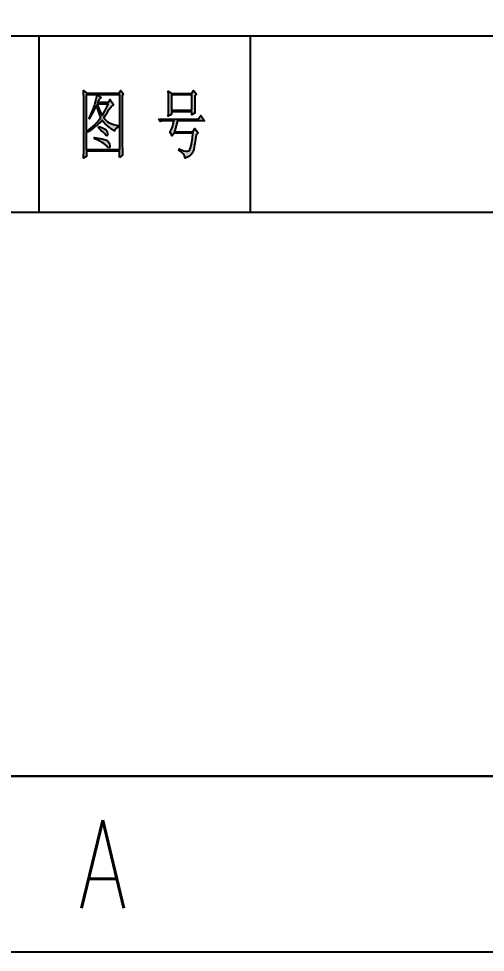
# Model space of a CAD drawing. Header units: inches. Extents: x -1371 to 1516, y -1511 to 602.
# Drawn here: x 790.8 to 817.3, y 7.7 to 60.6 of the extents above; entities that cross this region are included whole.
import ezdxf
from ezdxf.enums import TextEntityAlignment as Align

# ---------------------------------------------------------------- set-up
doc = ezdxf.new("R2010")
doc.units = ezdxf.units.IN
doc.layers.add('1', color=7, linetype='Continuous')
doc.layers.add('图框', color=4, linetype='Continuous')
doc.styles.add('HZ', font='txt_____.ttf', dxfattribs={"width": 0.7, "bigfont": 'HZTXT'})

# ---------------------------------------------------------------- blocks, each defined once
blk = doc.blocks.new('tk1')
at = {"layer": '图框', "color": 1}
blk.add_line((0, 0), (-806, 0), dxfattribs=at)
at = {"layer": '图框'}
blk.add_line((10, -10), (-831, -10), dxfattribs=at)
at = {"layer": '图框', "style": 'HZ', "width": 0.7}
blk.add_text('A', height=5, dxfattribs=at).set_placement((-50.375, -7.5), align=Align.CENTER)

msp = doc.modelspace()

# ---------------------------------------------------------------- hatches: boundary and pattern name
at = {"layer": '1'}
h = msp.add_hatch(color=7, dxfattribs=at)
h.paths.add_polyline_path([(796.669, 53.432), (796.669, 56.273), (796.74, 56.373), (796.579, 56.572), (796.484, 56.42), (794.654, 56.42), (794.469, 56.572), (794.473, 56.382), (794.478, 56.202), (794.478, 53.062), (794.473, 52.886), (794.469, 52.739), (794.644, 52.839), (794.644, 53.123), (796.508, 53.123), (796.508, 52.772), (796.684, 52.905), (796.674, 53.071), (796.674, 53.247)])
h.paths.add_polyline_path([(794.644, 54.205), (794.763, 54.267), (794.876, 54.333), (794.99, 54.404), (795.099, 54.485), (795.204, 54.57), (795.308, 54.665), (795.412, 54.765), (795.512, 54.869), (795.526, 54.888), (795.621, 54.769), (795.716, 54.66), (795.816, 54.561), (795.92, 54.475), (796.029, 54.399), (796.148, 54.338), (796.252, 54.29), (796.304, 54.404), (796.413, 54.485), (796.461, 54.504), (796.461, 54.57), (796.318, 54.589), (796.19, 54.618), (796.067, 54.66), (795.953, 54.717), (795.849, 54.784), (795.754, 54.869), (795.664, 54.964), (795.621, 55.021), (795.721, 55.172), (795.806, 55.31), (795.882, 55.433), (795.934, 55.523), (796.029, 55.652), (796.129, 55.737), (796.171, 55.756), (795.972, 56.055), (795.868, 55.889), (795.284, 55.889), (795.351, 56.036), (795.374, 56.074), (795.469, 56.173), (795.246, 56.339), (796.508, 56.339), (796.508, 53.204), (794.644, 53.204)], flags=16)
h.paths.add_polyline_path([(795.085, 53.84), (795.085, 53.906), (795.398, 53.859), (795.531, 53.83), (795.64, 53.802), (795.735, 53.773), (795.806, 53.74), (795.873, 53.688), (795.953, 53.569), (795.972, 53.422), (795.963, 53.365), (795.91, 53.313), (795.806, 53.403), (795.787, 53.432), (795.721, 53.493), (795.631, 53.56), (795.522, 53.626), (795.398, 53.697), (795.251, 53.769)], flags=0)
h.paths.add_polyline_path([(794.644, 54.271), (794.644, 56.339), (795.223, 56.339), (795.208, 56.216), (795.171, 56.055), (795.114, 55.86), (795.085, 55.77), (795.033, 55.614), (794.971, 55.457), (794.91, 55.305), (794.843, 55.154), (794.772, 55.006), (794.805, 54.973), (794.886, 55.097), (794.967, 55.229), (795.042, 55.367), (795.118, 55.514), (795.185, 55.666), (795.204, 55.704), (795.242, 55.552), (795.294, 55.395), (795.355, 55.239), (795.422, 55.078), (795.446, 55.021), (795.37, 54.921), (795.284, 54.822), (795.189, 54.722), (795.09, 54.622), (794.981, 54.527), (794.867, 54.437), (794.744, 54.342)], flags=16)
h.paths.add_polyline_path([(795.318, 54.456), (795.332, 54.523), (795.398, 54.504), (795.54, 54.452), (795.654, 54.404), (795.74, 54.357), (795.82, 54.252), (795.83, 54.091), (795.792, 53.982), (795.716, 54.058), (795.654, 54.134), (795.569, 54.229), (795.455, 54.333)], flags=0)
h.paths.add_polyline_path([(795.526, 55.154), (795.465, 55.263), (795.398, 55.395), (795.337, 55.552), (795.27, 55.737), (795.246, 55.803), (795.868, 55.803), (795.797, 55.637), (795.721, 55.486), (795.65, 55.348), (795.574, 55.22)], flags=16)
h.paths.add_polyline_path([(800.786, 55.69), (800.786, 56.254), (800.877, 56.373), (800.715, 56.572), (800.611, 56.406), (799.458, 56.406), (799.283, 56.539), (799.288, 56.368), (799.292, 56.192), (799.292, 55.471), (799.288, 55.296), (799.283, 55.13), (799.283, 55.12), (799.458, 55.206), (799.458, 55.372), (800.62, 55.372), (800.62, 55.187), (800.796, 55.291), (800.791, 55.386), (800.791, 55.519)])
h.paths.add_polyline_path([(799.458, 56.32), (800.62, 56.32), (800.62, 55.457), (799.458, 55.457)], flags=16)
h.paths.add_polyline_path([(799.795, 54.855), (801.346, 54.855), (801.137, 55.154), (800.986, 54.94), (798.733, 54.94), (798.827, 54.807), (798.932, 54.855), (799.596, 54.855), (799.558, 54.665), (799.52, 54.504), (799.501, 54.456), (799.425, 54.309), (799.363, 54.238), (799.501, 54.006), (799.61, 54.157), (800.682, 54.157), (800.649, 53.878), (800.616, 53.645), (800.582, 53.46), (800.544, 53.313), (800.507, 53.218), (800.467, 53.159), (800.388, 53.133), (800.288, 53.133), (800.17, 53.157), (800.018, 53.204), (799.89, 53.256), (799.876, 53.19), (800.018, 53.09), (800.127, 52.986), (800.198, 52.877), (800.236, 52.763), (800.236, 52.739), (800.378, 52.796), (800.483, 52.853), (800.507, 52.872), (800.601, 52.962), (800.668, 53.057), (800.696, 53.123), (800.725, 53.233), (800.758, 53.38), (800.791, 53.574), (800.824, 53.806), (800.858, 54.058), (800.971, 54.172), (800.796, 54.423), (800.668, 54.238), (799.634, 54.238)])

# ---------------------------------------------------------------- linework, layer by layer
msp.add_line((845.932, 17.681), (665.932, 17.681), dxfattribs=at)
at = {"layer": '1', "color": 7}
msp.add_line((845.932, 17.681), (665.932, 17.681), dxfattribs=at)
for points in [[(665.932, 17.681), (845.932, 17.681), (845.932, 91.681)], [(665.932, 59.681), (845.932, 59.681)], [(791.932, 59.681), (791.932, 49.681)], [(803.932, 59.681), (803.932, 49.681)], [(727.932, 49.681), (845.932, 49.681)]]:
    msp.add_lwpolyline(points, dxfattribs=at)
for points in [[(665.932, 75.681), (845.932, 75.681), (845.932, 17.681), (665.932, 17.681)], [(796.508, 52.772), (796.508, 53.123), (794.644, 53.123), (794.644, 52.839), (794.469, 52.739), (794.473, 52.886), (794.478, 53.062), (794.478, 56.202), (794.473, 56.382), (794.469, 56.572), (794.654, 56.42), (796.484, 56.42), (796.579, 56.572), (796.74, 56.373), (796.669, 56.273), (796.669, 53.432), (796.674, 53.247), (796.674, 53.071), (796.684, 52.905)], [(795.92, 54.475), (796.029, 54.399), (796.148, 54.338), (796.252, 54.29), (796.304, 54.404), (796.413, 54.485), (796.461, 54.504), (796.461, 54.57), (796.318, 54.589), (796.19, 54.618), (796.067, 54.66), (795.953, 54.717), (795.849, 54.784), (795.754, 54.869), (795.664, 54.964), (795.621, 55.021), (795.721, 55.172), (795.806, 55.31), (795.882, 55.433), (795.934, 55.523), (796.029, 55.652), (796.129, 55.737), (796.171, 55.756), (795.972, 56.055), (795.868, 55.889), (795.284, 55.889), (795.351, 56.036), (795.374, 56.074), (795.469, 56.173), (795.246, 56.339), (796.508, 56.339), (796.508, 53.204), (794.644, 53.204), (794.644, 54.205), (794.763, 54.267), (794.876, 54.333), (794.99, 54.404), (795.099, 54.485), (795.204, 54.57), (795.308, 54.665), (795.412, 54.765), (795.512, 54.869), (795.526, 54.888), (795.621, 54.769), (795.716, 54.66), (795.816, 54.561)], [(795.242, 55.552), (795.294, 55.395), (795.355, 55.239), (795.422, 55.078), (795.446, 55.021), (795.37, 54.921), (795.284, 54.822), (795.189, 54.722), (795.09, 54.622), (794.981, 54.527), (794.867, 54.437), (794.744, 54.342), (794.644, 54.271), (794.644, 56.339), (795.223, 56.339), (795.208, 56.216), (795.171, 56.055), (795.114, 55.86), (795.085, 55.77), (795.033, 55.614), (794.971, 55.457), (794.91, 55.305), (794.843, 55.154), (794.772, 55.006), (794.805, 54.973), (794.886, 55.097), (794.967, 55.229), (795.042, 55.367), (795.118, 55.514), (795.185, 55.666), (795.204, 55.704)], [(800.611, 56.406), (800.715, 56.572), (800.877, 56.373), (800.786, 56.254), (800.786, 55.69), (800.791, 55.519), (800.791, 55.386), (800.796, 55.291), (800.62, 55.187), (800.62, 55.372), (799.458, 55.372), (799.458, 55.206), (799.283, 55.12), (799.283, 55.13), (799.288, 55.296), (799.292, 55.471), (799.292, 56.192), (799.288, 56.368), (799.283, 56.539), (799.458, 56.406)], [(800.62, 55.457), (800.62, 56.32), (799.458, 56.32), (799.458, 55.457)], [(795.574, 55.22), (795.65, 55.348), (795.721, 55.486), (795.797, 55.637), (795.868, 55.803), (795.246, 55.803), (795.27, 55.737), (795.337, 55.552), (795.398, 55.395), (795.465, 55.263), (795.526, 55.154)], [(798.733, 54.94), (800.986, 54.94), (801.137, 55.154), (801.346, 54.855), (799.795, 54.855), (799.634, 54.238), (800.668, 54.238), (800.796, 54.423), (800.971, 54.172), (800.858, 54.058), (800.824, 53.806), (800.791, 53.574), (800.758, 53.38), (800.725, 53.233), (800.696, 53.123), (800.668, 53.057), (800.601, 52.962), (800.507, 52.872), (800.483, 52.853), (800.378, 52.796), (800.236, 52.739), (800.236, 52.763), (800.198, 52.877), (800.127, 52.986), (800.018, 53.09), (799.876, 53.19), (799.89, 53.256), (800.018, 53.204), (800.17, 53.157), (800.288, 53.133), (800.388, 53.133), (800.459, 53.157), (800.469, 53.161), (800.507, 53.218), (800.544, 53.313), (800.582, 53.46), (800.616, 53.645), (800.649, 53.878), (800.682, 54.157), (799.61, 54.157), (799.501, 54.006), (799.363, 54.238), (799.425, 54.309), (799.501, 54.456), (799.52, 54.504), (799.558, 54.665), (799.596, 54.855), (798.932, 54.855), (798.827, 54.807)], [(795.792, 53.982), (795.716, 54.058), (795.654, 54.134), (795.569, 54.229), (795.455, 54.333), (795.318, 54.456), (795.332, 54.523), (795.398, 54.504), (795.54, 54.452), (795.654, 54.404), (795.74, 54.357), (795.82, 54.252), (795.83, 54.091)], [(795.91, 53.313), (795.806, 53.403), (795.787, 53.432), (795.721, 53.493), (795.631, 53.56), (795.522, 53.626), (795.398, 53.697), (795.251, 53.769), (795.085, 53.84), (795.085, 53.906), (795.398, 53.859), (795.531, 53.83), (795.64, 53.802), (795.735, 53.773), (795.806, 53.74), (795.873, 53.688), (795.953, 53.569), (795.972, 53.422), (795.963, 53.365)]]:
    msp.add_lwpolyline(points, close=True, dxfattribs=at)
at = {"layer": '图框'}
msp.add_line((845.932, 17.681), (665.932, 17.681), dxfattribs=at)

# ---------------------------------------------------------------- block references
at = {"linetype": 'Continuous'}
msp.add_blockref('tk1', (845.932, 17.681), dxfattribs=at)

doc.saveas('drawing.dxf')
